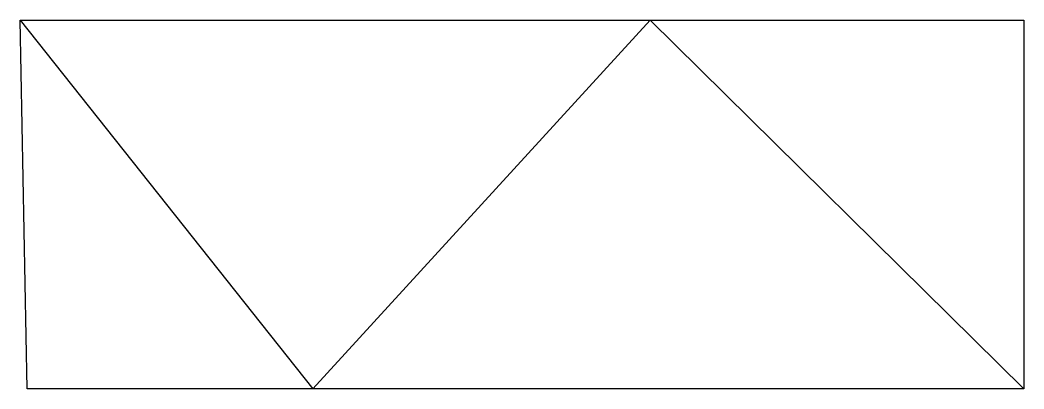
# Model space of a CAD drawing. Header units: millimetres. Extents: x 1269 to 2832, y 934 to 1508.
import ezdxf

# ---------------------------------------------------------------- set-up
doc = ezdxf.new("R2010")
doc.units = ezdxf.units.MM

msp = doc.modelspace()

# ---------------------------------------------------------------- linework, layer by layer
for p, q in [((1268.7, 1508.2), (2832.2, 1508.2)), ((1279.6, 934), (1268.7, 1508.2)), ((1268.7, 1508.2), (1724.7, 934)), ((1724.7, 934), (2250.1, 1508.2)), ((2250.1, 1508.2), (2832.2, 934)), ((2832.2, 1508.2), (2832.2, 934)), ((2832.2, 934), (1279.6, 934))]:
    msp.add_line(p, q)

doc.saveas('drawing.dxf')
